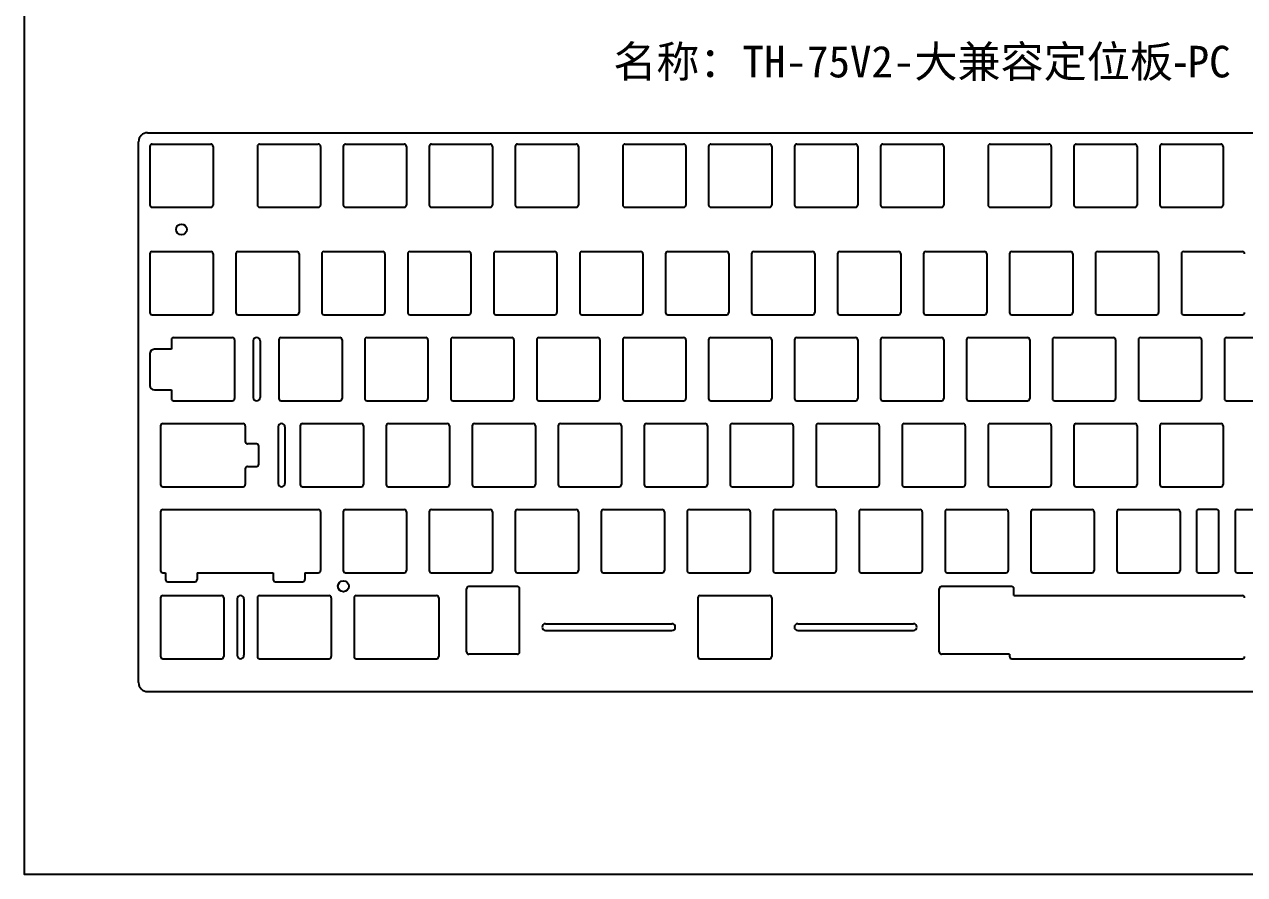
# Model space of a CAD drawing. Header units: millimetres. Extents: x 2210 to 4733, y 577 to 1929.
# Drawn here: x 3379.9 to 3650.3, y 1182.7 to 1371.1 of the extents above; entities that cross this region are included whole.
import ezdxf

# ---------------------------------------------------------------- set-up
doc = ezdxf.new("R2010")
doc.units = ezdxf.units.MM
doc.styles.get("Standard").update_dxf_attribs({"font": 'arial.ttf'})

msp = doc.modelspace()

# ---------------------------------------------------------------- linework, layer by layer
at = {"color": 7, "linetype": 'Continuous', "lineweight": 25}
for p, q in [((3407.134, 1347.077), (3693.159, 1347.077)), ((3405.134, 1225.252), (3405.134, 1345.077)), ((3407.659, 1344.052), (3407.659, 1331.052)), ((3408.159, 1344.552), (3421.159, 1344.552)), ((3421.659, 1344.052), (3421.659, 1331.052)), ((3431.472, 1344.052), (3431.472, 1331.052)), ((3431.972, 1344.552), (3444.972, 1344.552)), ((3445.472, 1344.052), (3445.472, 1331.052)), ((3450.522, 1344.052), (3450.522, 1331.052)), ((3451.022, 1344.552), (3464.022, 1344.552)), ((3464.522, 1344.052), (3464.522, 1331.052)), ((3469.572, 1344.052), (3469.572, 1331.052)), ((3470.072, 1344.552), (3483.072, 1344.552)), ((3483.572, 1344.052), (3483.572, 1331.052)), ((3488.622, 1344.052), (3488.622, 1331.052)), ((3489.122, 1344.552), (3502.122, 1344.552)), ((3502.622, 1344.052), (3502.622, 1331.052)), ((3512.434, 1344.052), (3512.434, 1331.052)), ((3512.934, 1344.552), (3525.934, 1344.552)), ((3526.434, 1344.052), (3526.434, 1331.052)), ((3531.484, 1344.052), (3531.484, 1331.052)), ((3531.984, 1344.552), (3544.984, 1344.552)), ((3545.484, 1344.052), (3545.484, 1331.052)), ((3550.534, 1344.052), (3550.534, 1331.052)), ((3551.034, 1344.552), (3564.034, 1344.552)), ((3564.534, 1344.052), (3564.534, 1331.052)), ((3569.584, 1344.052), (3569.584, 1331.052)), ((3570.084, 1344.552), (3583.084, 1344.552)), ((3583.584, 1344.052), (3583.584, 1331.052)), ((3593.397, 1344.052), (3593.397, 1331.052)), ((3593.897, 1344.552), (3606.897, 1344.552)), ((3607.397, 1344.052), (3607.397, 1331.052)), ((3612.447, 1344.052), (3612.447, 1331.052)), ((3612.947, 1344.552), (3625.947, 1344.552)), ((3626.447, 1344.052), (3626.447, 1331.052)), ((3631.497, 1344.052), (3631.497, 1331.052)), ((3631.997, 1344.552), (3644.997, 1344.552)), ((3645.497, 1344.052), (3645.497, 1331.052)), ((3408.159, 1330.552), (3421.159, 1330.552)), ((3431.972, 1330.552), (3444.972, 1330.552)), ((3451.022, 1330.552), (3464.022, 1330.552)), ((3470.072, 1330.552), (3483.072, 1330.552)), ((3489.122, 1330.552), (3502.122, 1330.552)), ((3512.934, 1330.552), (3525.934, 1330.552)), ((3531.984, 1330.552), (3544.984, 1330.552)), ((3551.034, 1330.552), (3564.034, 1330.552)), ((3570.084, 1330.552), (3583.084, 1330.552)), ((3593.897, 1330.552), (3606.897, 1330.552)), ((3612.947, 1330.552), (3625.947, 1330.552)), ((3631.997, 1330.552), (3644.997, 1330.552)), ((3407.659, 1320.24), (3407.659, 1307.24)), ((3408.159, 1320.74), (3421.159, 1320.74)), ((3421.659, 1320.24), (3421.659, 1307.24)), ((3426.709, 1320.24), (3426.709, 1307.24)), ((3427.209, 1320.74), (3440.209, 1320.74)), ((3440.709, 1320.24), (3440.709, 1307.24)), ((3445.759, 1320.24), (3445.759, 1307.24)), ((3446.259, 1320.74), (3459.259, 1320.74)), ((3459.759, 1320.24), (3459.759, 1307.24)), ((3464.809, 1320.24), (3464.809, 1307.24)), ((3465.309, 1320.74), (3478.309, 1320.74)), ((3478.809, 1320.24), (3478.809, 1307.24)), ((3483.859, 1320.24), (3483.859, 1307.24)), ((3484.359, 1320.74), (3497.359, 1320.74)), ((3497.859, 1320.24), (3497.859, 1307.24)), ((3502.909, 1320.24), (3502.909, 1307.24)), ((3503.409, 1320.74), (3516.409, 1320.74)), ((3516.909, 1320.24), (3516.909, 1307.24)), ((3521.959, 1320.24), (3521.959, 1307.24)), ((3522.459, 1320.74), (3535.459, 1320.74)), ((3535.959, 1320.24), (3535.959, 1307.24)), ((3541.009, 1320.24), (3541.009, 1307.24)), ((3541.509, 1320.74), (3554.509, 1320.74)), ((3555.009, 1320.24), (3555.009, 1307.24)), ((3560.059, 1320.24), (3560.059, 1307.24)), ((3560.559, 1320.74), (3573.559, 1320.74)), ((3574.059, 1320.24), (3574.059, 1307.24)), ((3579.109, 1320.24), (3579.109, 1307.24)), ((3579.609, 1320.74), (3592.609, 1320.74)), ((3593.109, 1320.24), (3593.109, 1307.24)), ((3598.159, 1320.24), (3598.159, 1307.24)), ((3598.659, 1320.74), (3611.659, 1320.74)), ((3612.159, 1320.24), (3612.159, 1307.24)), ((3617.209, 1320.24), (3617.209, 1307.24)), ((3617.709, 1320.74), (3630.709, 1320.74)), ((3631.209, 1320.24), (3631.209, 1307.24)), ((3636.259, 1320.24), (3636.259, 1307.24)), ((3636.759, 1320.74), (3649.759, 1320.74)), ((3408.159, 1306.74), (3421.159, 1306.74)), ((3427.209, 1306.74), (3440.209, 1306.74)), ((3446.259, 1306.74), (3459.259, 1306.74)), ((3465.309, 1306.74), (3478.309, 1306.74)), ((3484.359, 1306.74), (3497.359, 1306.74)), ((3503.409, 1306.74), (3516.409, 1306.74)), ((3522.459, 1306.74), (3535.459, 1306.74)), ((3541.509, 1306.74), (3554.509, 1306.74)), ((3560.559, 1306.74), (3573.559, 1306.74)), ((3579.609, 1306.74), (3592.609, 1306.74)), ((3598.659, 1306.74), (3611.659, 1306.74)), ((3617.709, 1306.74), (3630.709, 1306.74)), ((3636.759, 1306.74), (3649.759, 1306.74)), ((3412.422, 1301.19), (3412.422, 1299.09)), ((3412.922, 1301.69), (3425.922, 1301.69)), ((3426.422, 1301.19), (3426.422, 1288.19)), ((3430.578, 1300.94), (3430.578, 1288.44)), ((3432.078, 1300.94), (3432.078, 1288.44)), ((3436.234, 1301.19), (3436.234, 1288.19)), ((3436.734, 1301.69), (3449.734, 1301.69)), ((3450.234, 1301.19), (3450.234, 1288.19)), ((3455.284, 1301.19), (3455.284, 1288.19)), ((3455.784, 1301.69), (3468.784, 1301.69)), ((3469.284, 1301.19), (3469.284, 1288.19)), ((3474.334, 1301.19), (3474.334, 1288.19)), ((3474.834, 1301.69), (3487.834, 1301.69)), ((3488.334, 1301.19), (3488.334, 1288.19)), ((3493.384, 1301.19), (3493.384, 1288.19)), ((3493.884, 1301.69), (3506.884, 1301.69)), ((3507.384, 1301.19), (3507.384, 1288.19)), ((3512.434, 1301.19), (3512.434, 1288.19)), ((3512.934, 1301.69), (3525.934, 1301.69)), ((3526.434, 1301.19), (3526.434, 1288.19)), ((3531.484, 1301.19), (3531.484, 1288.19)), ((3531.984, 1301.69), (3544.984, 1301.69)), ((3545.484, 1301.19), (3545.484, 1288.19)), ((3550.534, 1301.19), (3550.534, 1288.19)), ((3551.034, 1301.69), (3564.034, 1301.69)), ((3564.534, 1301.19), (3564.534, 1288.19)), ((3569.584, 1301.19), (3569.584, 1288.19)), ((3570.084, 1301.69), (3583.084, 1301.69)), ((3583.584, 1301.19), (3583.584, 1288.19)), ((3588.634, 1301.19), (3588.634, 1288.19)), ((3589.134, 1301.69), (3602.134, 1301.69)), ((3602.634, 1301.19), (3602.634, 1288.19)), ((3607.684, 1301.19), (3607.684, 1288.19)), ((3608.184, 1301.69), (3621.184, 1301.69)), ((3621.684, 1301.19), (3621.684, 1288.19)), ((3626.734, 1301.19), (3626.734, 1288.19)), ((3627.234, 1301.69), (3640.234, 1301.69)), ((3640.734, 1301.19), (3640.734, 1288.19)), ((3645.784, 1301.19), (3645.784, 1288.19)), ((3646.284, 1301.69), (3659.284, 1301.69)), ((3407.659, 1298.09), (3407.659, 1291.09)), ((3412.422, 1299.09), (3408.659, 1299.09)), ((3408.659, 1290.09), (3412.422, 1290.09)), ((3412.422, 1290.09), (3412.422, 1288.19)), ((3412.922, 1287.69), (3425.922, 1287.69)), ((3436.734, 1287.69), (3449.734, 1287.69)), ((3455.784, 1287.69), (3468.784, 1287.69)), ((3474.834, 1287.69), (3487.834, 1287.69)), ((3493.884, 1287.69), (3506.884, 1287.69)), ((3512.934, 1287.69), (3525.934, 1287.69)), ((3531.984, 1287.69), (3544.984, 1287.69)), ((3551.034, 1287.69), (3564.034, 1287.69)), ((3570.084, 1287.69), (3583.084, 1287.69)), ((3589.134, 1287.69), (3602.134, 1287.69)), ((3608.184, 1287.69), (3621.184, 1287.69)), ((3627.234, 1287.69), (3640.234, 1287.69)), ((3646.284, 1287.69), (3659.284, 1287.69)), ((3410.041, 1282.14), (3410.041, 1269.14)), ((3410.541, 1282.64), (3428.303, 1282.64)), ((3428.803, 1282.14), (3428.803, 1278.64)), ((3436.097, 1281.89), (3436.097, 1269.39)), ((3437.597, 1281.89), (3437.597, 1269.39)), ((3440.997, 1282.14), (3440.997, 1269.14)), ((3441.497, 1282.64), (3454.497, 1282.64)), ((3454.997, 1282.14), (3454.997, 1269.14)), ((3460.047, 1282.14), (3460.047, 1269.14)), ((3460.547, 1282.64), (3473.547, 1282.64)), ((3474.047, 1282.14), (3474.047, 1269.14)), ((3479.097, 1282.14), (3479.097, 1269.14)), ((3479.597, 1282.64), (3492.597, 1282.64)), ((3493.097, 1282.14), (3493.097, 1269.14)), ((3498.147, 1282.14), (3498.147, 1269.14)), ((3498.647, 1282.64), (3511.647, 1282.64)), ((3512.147, 1282.14), (3512.147, 1269.14)), ((3517.197, 1282.14), (3517.197, 1269.14)), ((3517.697, 1282.64), (3530.697, 1282.64)), ((3531.197, 1282.14), (3531.197, 1269.14)), ((3536.247, 1282.14), (3536.247, 1269.14)), ((3536.747, 1282.64), (3549.747, 1282.64)), ((3550.247, 1282.14), (3550.247, 1269.14)), ((3555.297, 1282.14), (3555.297, 1269.14)), ((3555.797, 1282.64), (3568.797, 1282.64)), ((3569.297, 1282.14), (3569.297, 1269.14)), ((3574.347, 1282.14), (3574.347, 1269.14)), ((3574.847, 1282.64), (3587.847, 1282.64)), ((3588.347, 1282.14), (3588.347, 1269.14)), ((3593.397, 1282.14), (3593.397, 1269.14)), ((3593.897, 1282.64), (3606.897, 1282.64)), ((3607.397, 1282.14), (3607.397, 1269.14)), ((3612.447, 1282.14), (3612.447, 1269.14)), ((3612.947, 1282.64), (3625.947, 1282.64)), ((3626.447, 1282.14), (3626.447, 1269.14)), ((3631.497, 1282.14), (3631.497, 1269.14)), ((3631.997, 1282.64), (3644.997, 1282.64)), ((3645.497, 1282.14), (3645.497, 1269.14)), ((3431.303, 1278.14), (3429.303, 1278.14)), ((3431.803, 1273.64), (3431.803, 1277.64)), ((3428.803, 1272.64), (3428.803, 1269.14)), ((3429.303, 1273.14), (3431.303, 1273.14)), ((3410.541, 1268.64), (3428.303, 1268.64)), ((3441.497, 1268.64), (3454.497, 1268.64)), ((3460.547, 1268.64), (3473.547, 1268.64)), ((3479.597, 1268.64), (3492.597, 1268.64)), ((3498.647, 1268.64), (3511.647, 1268.64)), ((3517.697, 1268.64), (3530.697, 1268.64)), ((3536.747, 1268.64), (3549.747, 1268.64)), ((3555.797, 1268.64), (3568.797, 1268.64)), ((3574.847, 1268.64), (3587.847, 1268.64)), ((3593.897, 1268.64), (3606.897, 1268.64)), ((3612.947, 1268.64), (3625.947, 1268.64)), ((3631.997, 1268.64), (3644.997, 1268.64)), ((3410.041, 1263.09), (3410.041, 1250.09)), ((3410.541, 1263.59), (3444.972, 1263.59)), ((3445.472, 1263.09), (3445.472, 1250.09)), ((3450.522, 1263.09), (3450.522, 1250.09)), ((3451.022, 1263.59), (3464.022, 1263.59)), ((3464.522, 1263.09), (3464.522, 1250.09)), ((3469.572, 1263.09), (3469.572, 1250.09)), ((3470.072, 1263.59), (3483.072, 1263.59)), ((3483.572, 1263.09), (3483.572, 1250.09)), ((3488.622, 1263.09), (3488.622, 1250.09)), ((3489.122, 1263.59), (3502.122, 1263.59)), ((3502.622, 1263.09), (3502.622, 1250.09)), ((3507.672, 1263.09), (3507.672, 1250.09)), ((3508.172, 1263.59), (3521.172, 1263.59)), ((3521.672, 1263.09), (3521.672, 1250.09)), ((3526.722, 1263.09), (3526.722, 1250.09)), ((3527.222, 1263.59), (3540.222, 1263.59)), ((3540.722, 1263.09), (3540.722, 1250.09)), ((3545.772, 1263.09), (3545.772, 1250.09)), ((3546.272, 1263.59), (3559.272, 1263.59)), ((3559.772, 1263.09), (3559.772, 1250.09)), ((3564.822, 1263.09), (3564.822, 1250.09)), ((3565.322, 1263.59), (3578.322, 1263.59)), ((3578.822, 1263.09), (3578.822, 1250.09)), ((3583.872, 1263.09), (3583.872, 1250.09)), ((3584.372, 1263.59), (3597.372, 1263.59)), ((3597.872, 1263.09), (3597.872, 1250.09)), ((3602.922, 1263.09), (3602.922, 1250.09)), ((3603.422, 1263.59), (3616.422, 1263.59)), ((3616.922, 1263.09), (3616.922, 1250.09)), ((3621.972, 1263.09), (3621.972, 1250.09)), ((3622.472, 1263.59), (3635.472, 1263.59)), ((3635.972, 1263.09), (3635.972, 1250.09)), ((3639.569, 1263.09), (3639.569, 1250.09)), ((3644.069, 1263.59), (3640.069, 1263.59)), ((3644.569, 1250.09), (3644.569, 1263.09)), ((3648.166, 1263.09), (3648.166, 1250.09)), ((3648.666, 1263.59), (3661.666, 1263.59)), ((3410.541, 1249.59), (3411.128, 1249.59)), ((3411.128, 1249.59), (3411.128, 1248.09)), ((3418.128, 1249.59), (3418.128, 1248.09)), ((3418.128, 1249.59), (3435.004, 1249.59)), ((3435.004, 1249.59), (3435.004, 1248.09)), ((3442.004, 1249.59), (3442.004, 1248.09)), ((3442.004, 1249.59), (3444.972, 1249.59)), ((3451.022, 1249.59), (3464.022, 1249.59)), ((3470.072, 1249.59), (3483.072, 1249.59)), ((3489.122, 1249.59), (3502.122, 1249.59)), ((3508.172, 1249.59), (3521.172, 1249.59)), ((3527.222, 1249.59), (3540.222, 1249.59)), ((3546.272, 1249.59), (3559.272, 1249.59)), ((3565.322, 1249.59), (3578.322, 1249.59)), ((3584.372, 1249.59), (3597.372, 1249.59)), ((3603.422, 1249.59), (3616.422, 1249.59)), ((3622.472, 1249.59), (3635.472, 1249.59)), ((3640.069, 1249.59), (3644.069, 1249.59)), ((3648.666, 1249.59), (3661.666, 1249.59)), ((3411.628, 1247.59), (3417.628, 1247.59)), ((3435.504, 1247.59), (3441.504, 1247.59)), ((3410.041, 1244.04), (3410.041, 1231.04)), ((3410.541, 1244.54), (3423.541, 1244.54)), ((3424.041, 1244.04), (3424.041, 1231.04)), ((3431.472, 1244.04), (3431.472, 1231.04)), ((3431.972, 1244.54), (3447.353, 1244.54)), ((3447.853, 1244.04), (3447.853, 1231.04)), ((3452.903, 1244.04), (3452.903, 1231.04)), ((3453.403, 1244.54), (3471.166, 1244.54)), ((3471.666, 1244.04), (3471.666, 1231.04)), ((3477.834, 1232.04), (3477.834, 1246.04)), ((3489.103, 1246.54), (3478.334, 1246.54)), ((3489.603, 1232.04), (3489.603, 1246.04)), ((3529.103, 1244.04), (3529.103, 1231.04)), ((3529.603, 1244.54), (3544.984, 1244.54)), ((3545.484, 1244.04), (3545.484, 1231.04)), ((3582.603, 1232.04), (3582.603, 1246.04)), ((3598.634, 1246.54), (3583.103, 1246.54)), ((3599.134, 1244.54), (3599.134, 1246.04)), ((3599.134, 1244.54), (3649.759, 1244.54)), ((3427.006, 1243.79), (3427.006, 1231.29)), ((3428.506, 1243.79), (3428.506, 1231.29)), ((3495.353, 1238.29), (3523.353, 1238.29)), ((3495.353, 1236.79), (3523.353, 1236.79)), ((3551.234, 1238.29), (3576.853, 1238.29)), ((3551.234, 1236.79), (3576.853, 1236.79)), ((3410.541, 1230.54), (3423.541, 1230.54)), ((3431.972, 1230.54), (3447.353, 1230.54)), ((3453.403, 1230.54), (3471.166, 1230.54)), ((3489.103, 1231.54), (3478.334, 1231.54)), ((3529.603, 1230.54), (3544.984, 1230.54)), ((3598.159, 1231.54), (3583.103, 1231.54)), ((3598.159, 1231.54), (3598.159, 1231.04)), ((3598.659, 1230.54), (3649.759, 1230.54)), ((3407.134, 1223.252), (3717.459, 1223.252))]:
    msp.add_line(p, q, dxfattribs=at)
at = {"color": 1}
msp.add_lwpolyline([(3379.851, 1550.305), (3813.4, 1550.305), (3813.4, 1182.709), (3379.851, 1182.709)], close=True, dxfattribs=at)
at = {"color": 7, "linetype": 'Continuous', "lineweight": 25}
for centre in [(3414.659, 1325.646), (3450.545, 1246.593)]:
    msp.add_circle(centre, 1.2, dxfattribs=at)
for centre, radius, start, end in [((3407.134, 1345.077), 2, 90, 180), ((3408.159, 1344.052), 0.5, 90, 180), ((3421.159, 1344.052), 0.5, 0, 90), ((3431.972, 1344.052), 0.5, 90, 180), ((3444.972, 1344.052), 0.5, 0, 90), ((3451.022, 1344.052), 0.5, 90, 180), ((3464.022, 1344.052), 0.5, 0, 90), ((3470.072, 1344.052), 0.5, 90, 180), ((3483.072, 1344.052), 0.5, 0, 90), ((3489.122, 1344.052), 0.5, 90, 180), ((3502.122, 1344.052), 0.5, 0, 90), ((3512.934, 1344.052), 0.5, 90, 180), ((3525.934, 1344.052), 0.5, 0, 90), ((3531.984, 1344.052), 0.5, 90, 180), ((3544.984, 1344.052), 0.5, 0, 90), ((3551.034, 1344.052), 0.5, 90, 180), ((3564.034, 1344.052), 0.5, 0, 90), ((3570.084, 1344.052), 0.5, 90, 180), ((3583.084, 1344.052), 0.5, 0, 90), ((3593.897, 1344.052), 0.5, 90, 180), ((3606.897, 1344.052), 0.5, 0, 90), ((3612.947, 1344.052), 0.5, 90, 180), ((3625.947, 1344.052), 0.5, 0, 90), ((3631.997, 1344.052), 0.5, 90, 180), ((3644.997, 1344.052), 0.5, 0, 90), ((3408.159, 1331.052), 0.5, 180, 270), ((3421.159, 1331.052), 0.5, 270, 0), ((3431.972, 1331.052), 0.5, 180, 270), ((3444.972, 1331.052), 0.5, 270, 0), ((3451.022, 1331.052), 0.5, 180, 270), ((3464.022, 1331.052), 0.5, 270, 0), ((3470.072, 1331.052), 0.5, 180, 270), ((3483.072, 1331.052), 0.5, 270, 0), ((3489.122, 1331.052), 0.5, 180, 270), ((3502.122, 1331.052), 0.5, 270, 0), ((3512.934, 1331.052), 0.5, 180, 270), ((3525.934, 1331.052), 0.5, 270, 0), ((3531.984, 1331.052), 0.5, 180, 270), ((3544.984, 1331.052), 0.5, 270, 0), ((3551.034, 1331.052), 0.5, 180, 270), ((3564.034, 1331.052), 0.5, 270, 0), ((3570.084, 1331.052), 0.5, 180, 270), ((3583.084, 1331.052), 0.5, 270, 0), ((3593.897, 1331.052), 0.5, 180, 270), ((3606.897, 1331.052), 0.5, 270, 0), ((3612.947, 1331.052), 0.5, 180, 270), ((3625.947, 1331.052), 0.5, 270, 0), ((3631.997, 1331.052), 0.5, 180, 270), ((3644.997, 1331.052), 0.5, 270, 0), ((3408.159, 1320.24), 0.5, 90, 180), ((3421.159, 1320.24), 0.5, 0, 90), ((3427.209, 1320.24), 0.5, 90, 180), ((3440.209, 1320.24), 0.5, 0, 90), ((3446.259, 1320.24), 0.5, 90, 180), ((3459.259, 1320.24), 0.5, 0, 90), ((3465.309, 1320.24), 0.5, 90, 180), ((3478.309, 1320.24), 0.5, 0, 90), ((3484.359, 1320.24), 0.5, 90, 180), ((3497.359, 1320.24), 0.5, 0, 90), ((3503.409, 1320.24), 0.5, 90, 180), ((3516.409, 1320.24), 0.5, 0, 90), ((3522.459, 1320.24), 0.5, 90, 180), ((3535.459, 1320.24), 0.5, 0, 90), ((3541.509, 1320.24), 0.5, 90, 180), ((3554.509, 1320.24), 0.5, 0, 90), ((3560.559, 1320.24), 0.5, 90, 180), ((3573.559, 1320.24), 0.5, 0, 90), ((3579.609, 1320.24), 0.5, 90, 180), ((3592.609, 1320.24), 0.5, 0, 90), ((3598.659, 1320.24), 0.5, 90, 180), ((3611.659, 1320.24), 0.5, 0, 90), ((3617.709, 1320.24), 0.5, 90, 180), ((3630.709, 1320.24), 0.5, 0, 90), ((3636.759, 1320.24), 0.5, 90, 180), ((3649.759, 1320.24), 0.5, 0, 90), ((3408.159, 1307.24), 0.5, 180, 270), ((3421.159, 1307.24), 0.5, 270, 0), ((3427.209, 1307.24), 0.5, 180, 270), ((3440.209, 1307.24), 0.5, 270, 0), ((3446.259, 1307.24), 0.5, 180, 270), ((3459.259, 1307.24), 0.5, 270, 0), ((3465.309, 1307.24), 0.5, 180, 270), ((3478.309, 1307.24), 0.5, 270, 0), ((3484.359, 1307.24), 0.5, 180, 270), ((3497.359, 1307.24), 0.5, 270, 0), ((3503.409, 1307.24), 0.5, 180, 270), ((3516.409, 1307.24), 0.5, 270, 0), ((3522.459, 1307.24), 0.5, 180, 270), ((3535.459, 1307.24), 0.5, 270, 0), ((3541.509, 1307.24), 0.5, 180, 270), ((3554.509, 1307.24), 0.5, 270, 0), ((3560.559, 1307.24), 0.5, 180, 270), ((3573.559, 1307.24), 0.5, 270, 0), ((3579.609, 1307.24), 0.5, 180, 270), ((3592.609, 1307.24), 0.5, 270, 0), ((3598.659, 1307.24), 0.5, 180, 270), ((3611.659, 1307.24), 0.5, 270, 0), ((3617.709, 1307.24), 0.5, 180, 270), ((3630.709, 1307.24), 0.5, 270, 0), ((3636.759, 1307.24), 0.5, 180, 270), ((3649.759, 1307.24), 0.5, 270, 0), ((3412.922, 1301.19), 0.5, 90, 180), ((3425.922, 1301.19), 0.5, 0, 90), ((3431.328, 1300.94), 0.75, 90, 180), ((3431.328, 1300.94), 0.75, 0, 90), ((3436.734, 1301.19), 0.5, 90, 180), ((3449.734, 1301.19), 0.5, 0, 90), ((3455.784, 1301.19), 0.5, 90, 180), ((3468.784, 1301.19), 0.5, 0, 90), ((3474.834, 1301.19), 0.5, 90, 180), ((3487.834, 1301.19), 0.5, 0, 90), ((3493.884, 1301.19), 0.5, 90, 180), ((3506.884, 1301.19), 0.5, 0, 90), ((3512.934, 1301.19), 0.5, 90, 180), ((3525.934, 1301.19), 0.5, 0, 90), ((3531.984, 1301.19), 0.5, 90, 180), ((3544.984, 1301.19), 0.5, 0, 90), ((3551.034, 1301.19), 0.5, 90, 180), ((3564.034, 1301.19), 0.5, 0, 90), ((3570.084, 1301.19), 0.5, 90, 180), ((3583.084, 1301.19), 0.5, 0, 90), ((3589.134, 1301.19), 0.5, 90, 180), ((3602.134, 1301.19), 0.5, 0, 90), ((3608.184, 1301.19), 0.5, 90, 180), ((3621.184, 1301.19), 0.5, 0, 90), ((3627.234, 1301.19), 0.5, 90, 180), ((3640.234, 1301.19), 0.5, 0, 90), ((3646.284, 1301.19), 0.5, 90, 180), ((3408.659, 1298.09), 1, 90, 180), ((3408.659, 1291.09), 1, 180, 270), ((3412.922, 1288.19), 0.5, 180, 270), ((3425.922, 1288.19), 0.5, 270, 0), ((3431.328, 1288.44), 0.75, 180, 270), ((3431.328, 1288.44), 0.75, 270, 0), ((3436.734, 1288.19), 0.5, 180, 270), ((3449.734, 1288.19), 0.5, 270, 0), ((3455.784, 1288.19), 0.5, 180, 270), ((3468.784, 1288.19), 0.5, 270, 0), ((3474.834, 1288.19), 0.5, 180, 270), ((3487.834, 1288.19), 0.5, 270, 0), ((3493.884, 1288.19), 0.5, 180, 270), ((3506.884, 1288.19), 0.5, 270, 0), ((3512.934, 1288.19), 0.5, 180, 270), ((3525.934, 1288.19), 0.5, 270, 0), ((3531.984, 1288.19), 0.5, 180, 270), ((3544.984, 1288.19), 0.5, 270, 0), ((3551.034, 1288.19), 0.5, 180, 270), ((3564.034, 1288.19), 0.5, 270, 0), ((3570.084, 1288.19), 0.5, 180, 270), ((3583.084, 1288.19), 0.5, 270, 0), ((3589.134, 1288.19), 0.5, 180, 270), ((3602.134, 1288.19), 0.5, 270, 0), ((3608.184, 1288.19), 0.5, 180, 270), ((3621.184, 1288.19), 0.5, 270, 0), ((3627.234, 1288.19), 0.5, 180, 270), ((3640.234, 1288.19), 0.5, 270, 0), ((3646.284, 1288.19), 0.5, 180, 270), ((3410.541, 1282.14), 0.5, 90, 180), ((3428.303, 1282.14), 0.5, 0, 90), ((3436.847, 1281.89), 0.75, 90, 180), ((3436.847, 1281.89), 0.75, 0, 90), ((3441.497, 1282.14), 0.5, 90, 180), ((3454.497, 1282.14), 0.5, 0, 90), ((3460.547, 1282.14), 0.5, 90, 180), ((3473.547, 1282.14), 0.5, 0, 90), ((3479.597, 1282.14), 0.5, 90, 180), ((3492.597, 1282.14), 0.5, 0, 90), ((3498.647, 1282.14), 0.5, 90, 180), ((3511.647, 1282.14), 0.5, 0, 90), ((3517.697, 1282.14), 0.5, 90, 180), ((3530.697, 1282.14), 0.5, 0, 90), ((3536.747, 1282.14), 0.5, 90, 180), ((3549.747, 1282.14), 0.5, 0, 90), ((3555.797, 1282.14), 0.5, 90, 180), ((3568.797, 1282.14), 0.5, 0, 90), ((3574.847, 1282.14), 0.5, 90, 180), ((3587.847, 1282.14), 0.5, 0, 90), ((3593.897, 1282.14), 0.5, 90, 180), ((3606.897, 1282.14), 0.5, 0, 90), ((3612.947, 1282.14), 0.5, 90, 180), ((3625.947, 1282.14), 0.5, 0, 90), ((3631.997, 1282.14), 0.5, 90, 180), ((3644.997, 1282.14), 0.5, 0, 90), ((3429.303, 1278.64), 0.5, 180, 270), ((3431.303, 1277.64), 0.5, 0, 90), ((3431.303, 1273.64), 0.5, 270, 0), ((3429.303, 1272.64), 0.5, 90, 180), ((3410.541, 1269.14), 0.5, 180, 270), ((3428.303, 1269.14), 0.5, 270, 0), ((3436.847, 1269.39), 0.75, 180, 270), ((3436.847, 1269.39), 0.75, 270, 0), ((3441.497, 1269.14), 0.5, 180, 270), ((3454.497, 1269.14), 0.5, 270, 0), ((3460.547, 1269.14), 0.5, 180, 270), ((3473.547, 1269.14), 0.5, 270, 0), ((3479.597, 1269.14), 0.5, 180, 270), ((3492.597, 1269.14), 0.5, 270, 0), ((3498.647, 1269.14), 0.5, 180, 270), ((3511.647, 1269.14), 0.5, 270, 0), ((3517.697, 1269.14), 0.5, 180, 270), ((3530.697, 1269.14), 0.5, 270, 0), ((3536.747, 1269.14), 0.5, 180, 270), ((3549.747, 1269.14), 0.5, 270, 0), ((3555.797, 1269.14), 0.5, 180, 270), ((3568.797, 1269.14), 0.5, 270, 0), ((3574.847, 1269.14), 0.5, 180, 270), ((3587.847, 1269.14), 0.5, 270, 0), ((3593.897, 1269.14), 0.5, 180, 270), ((3606.897, 1269.14), 0.5, 270, 0), ((3612.947, 1269.14), 0.5, 180, 270), ((3625.947, 1269.14), 0.5, 270, 0), ((3631.997, 1269.14), 0.5, 180, 270), ((3644.997, 1269.14), 0.5, 270, 0), ((3410.541, 1263.09), 0.5, 90, 180), ((3444.972, 1263.09), 0.5, 0, 90), ((3451.022, 1263.09), 0.5, 90, 180), ((3464.022, 1263.09), 0.5, 0, 90), ((3470.072, 1263.09), 0.5, 90, 180), ((3483.072, 1263.09), 0.5, 0, 90), ((3489.122, 1263.09), 0.5, 90, 180), ((3502.122, 1263.09), 0.5, 0, 90), ((3508.172, 1263.09), 0.5, 90, 180), ((3521.172, 1263.09), 0.5, 0, 90), ((3527.222, 1263.09), 0.5, 90, 180), ((3540.222, 1263.09), 0.5, 0, 90), ((3546.272, 1263.09), 0.5, 90, 180), ((3559.272, 1263.09), 0.5, 0, 90), ((3565.322, 1263.09), 0.5, 90, 180), ((3578.322, 1263.09), 0.5, 0, 90), ((3584.372, 1263.09), 0.5, 90, 180), ((3597.372, 1263.09), 0.5, 0, 90), ((3603.422, 1263.09), 0.5, 90, 180), ((3616.422, 1263.09), 0.5, 0, 90), ((3622.472, 1263.09), 0.5, 90, 180), ((3635.472, 1263.09), 0.5, 0, 90), ((3640.069, 1263.09), 0.5, 90, 180), ((3644.069, 1263.09), 0.5, 0, 90), ((3648.666, 1263.09), 0.5, 90, 180), ((3410.541, 1250.09), 0.5, 180, 270), ((3444.972, 1250.09), 0.5, 270, 0), ((3451.022, 1250.09), 0.5, 180, 270), ((3464.022, 1250.09), 0.5, 270, 0), ((3470.072, 1250.09), 0.5, 180, 270), ((3483.072, 1250.09), 0.5, 270, 0), ((3489.122, 1250.09), 0.5, 180, 270), ((3502.122, 1250.09), 0.5, 270, 0), ((3508.172, 1250.09), 0.5, 180, 270), ((3521.172, 1250.09), 0.5, 270, 0), ((3527.222, 1250.09), 0.5, 180, 270), ((3540.222, 1250.09), 0.5, 270, 0), ((3546.272, 1250.09), 0.5, 180, 270), ((3559.272, 1250.09), 0.5, 270, 0), ((3565.322, 1250.09), 0.5, 180, 270), ((3578.322, 1250.09), 0.5, 270, 0), ((3584.372, 1250.09), 0.5, 180, 270), ((3597.372, 1250.09), 0.5, 270, 0), ((3603.422, 1250.09), 0.5, 180, 270), ((3616.422, 1250.09), 0.5, 270, 0), ((3622.472, 1250.09), 0.5, 180, 270), ((3635.472, 1250.09), 0.5, 270, 0), ((3640.069, 1250.09), 0.5, 180, 270), ((3644.069, 1250.09), 0.5, 270, 0), ((3648.666, 1250.09), 0.5, 180, 270), ((3411.628, 1248.09), 0.5, 180, 270), ((3417.628, 1248.09), 0.5, 270, 0), ((3435.504, 1248.09), 0.5, 180, 270), ((3441.504, 1248.09), 0.5, 270, 0), ((3410.541, 1244.04), 0.5, 90, 180), ((3423.541, 1244.04), 0.5, 0, 90), ((3427.756, 1243.79), 0.75, 90, 180), ((3427.756, 1243.79), 0.75, 0, 90), ((3431.972, 1244.04), 0.5, 90, 180), ((3447.353, 1244.04), 0.5, 0, 90), ((3453.403, 1244.04), 0.5, 90, 180), ((3471.166, 1244.04), 0.5, 0, 90), ((3478.334, 1246.04), 0.5, 90, 180), ((3489.103, 1246.04), 0.5, 0, 90), ((3529.603, 1244.04), 0.5, 90, 180), ((3544.984, 1244.04), 0.5, 0, 90), ((3583.103, 1246.04), 0.5, 90, 180), ((3598.634, 1246.04), 0.5, 0, 90), ((3649.759, 1244.04), 0.5, 0, 90), ((3495.353, 1237.54), 0.75, 90, 180), ((3495.353, 1237.54), 0.75, 180, 270), ((3523.353, 1237.54), 0.75, 0, 90), ((3523.353, 1237.54), 0.75, 270, 0), ((3551.234, 1237.54), 0.75, 90, 180), ((3551.234, 1237.54), 0.75, 180, 270), ((3576.853, 1237.54), 0.75, 0, 90), ((3576.853, 1237.54), 0.75, 270, 0), ((3410.541, 1231.04), 0.5, 180, 270), ((3423.541, 1231.04), 0.5, 270, 0), ((3427.756, 1231.29), 0.75, 180, 270), ((3427.756, 1231.29), 0.75, 270, 0), ((3431.972, 1231.04), 0.5, 180, 270), ((3447.353, 1231.04), 0.5, 270, 0), ((3453.403, 1231.04), 0.5, 180, 270), ((3471.166, 1231.04), 0.5, 270, 0), ((3478.334, 1232.04), 0.5, 180, 270), ((3489.103, 1232.04), 0.5, 270, 0), ((3529.603, 1231.04), 0.5, 180, 270), ((3544.984, 1231.04), 0.5, 270, 0), ((3583.103, 1232.04), 0.5, 180, 270), ((3598.659, 1231.04), 0.5, 180, 270), ((3649.759, 1231.04), 0.5, 270, 0), ((3407.134, 1225.252), 2, 180, 270)]:
    msp.add_arc(centre, radius, start, end, dxfattribs=at)

# ---------------------------------------------------------------- texts
at = {"insert": (3510.353, 1366.339), "char_height": 7, "attachment_point": 1}
msp.add_mtext_dynamic_manual_height_columns('{\\fSimSun|b0|i0|c134|p2;名称：TH-75V2-大兼容定位板}-{\\fSimSun|b0|i0|c134|p2;PC}', width=184.78946, gutter_width=12.5, heights=[0], dxfattribs=at)

doc.saveas('drawing.dxf')
